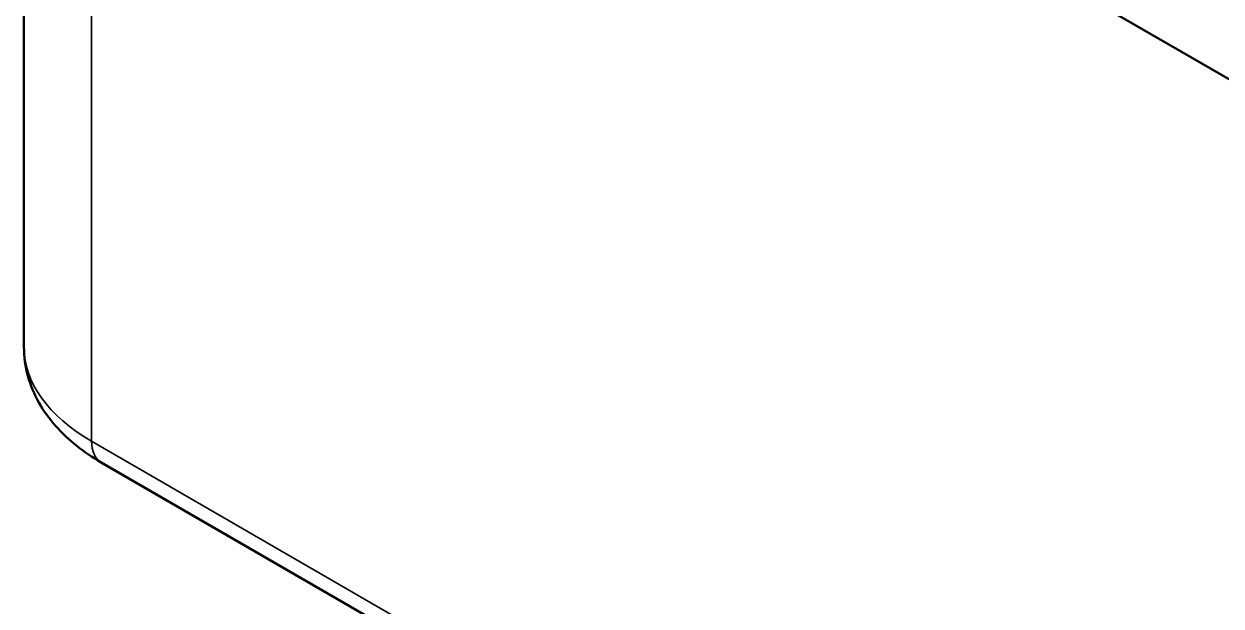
# Model space of a CAD drawing. Header units: millimetres. Extents: x -86 to 841, y -58 to 594.
# Drawn here: x 117.75 to 143.66, y 189 to 201.59 of the extents above; entities that cross this region are included whole.
import ezdxf

# ---------------------------------------------------------------- set-up
doc = ezdxf.new("R2010")
doc.units = ezdxf.units.MM
doc.layers.add('Visible (ISO)', color=7, linetype='Continuous', lineweight=50)
doc.layers.add('Visible Narrow (ISO)', color=7, linetype='Continuous', lineweight=35)

msp = doc.modelspace()

# ---------------------------------------------------------------- linework, layer by layer
at = {"layer": 'Visible (ISO)'}
for p, q in [((117.749, 194.607), (117.749, 216.652)), ((119.213, 214.611), (191.338, 172.97)), ((119.421, 192.108), (162.74, 167.097))]:
    msp.add_line(p, q, dxfattribs=at)
msp.add_open_spline([(117.749, 194.607), (117.749, 194.395), (117.778, 194.184), (117.89, 193.778), (117.971, 193.584), (118.175, 193.221), (118.298, 193.053), (118.573, 192.741), (118.726, 192.598), (119.056, 192.335), (119.233, 192.216), (119.421, 192.108)], degree=3, knots=[5.4977871, 5.4977871, 5.4977871, 5.4977871, 5.6548668, 5.6548668, 5.8119464, 5.8119464, 5.969026, 5.969026, 6.1261057, 6.1261057, 6.2831853, 6.2831853, 6.2831853, 6.2831853], dxfattribs=at)
at = {"layer": 'Visible Narrow (ISO)'}
for p, q in [((119.213, 192.566), (119.213, 214.611)), ((162.826, 167.386), (119.213, 192.566))]:
    msp.add_line(p, q, dxfattribs=at)
for centre, major_axis, start_param, end_param in [((122.749, 194.607), (-5, 0), 0, 0.785398), ((119.921, 192.974), (-0.5, -0.866), 5.497787, 6.283185)]:
    msp.add_ellipse(centre, major_axis=major_axis, ratio=0.57735, start_param=start_param, end_param=end_param, dxfattribs=at)

doc.saveas('drawing.dxf')
